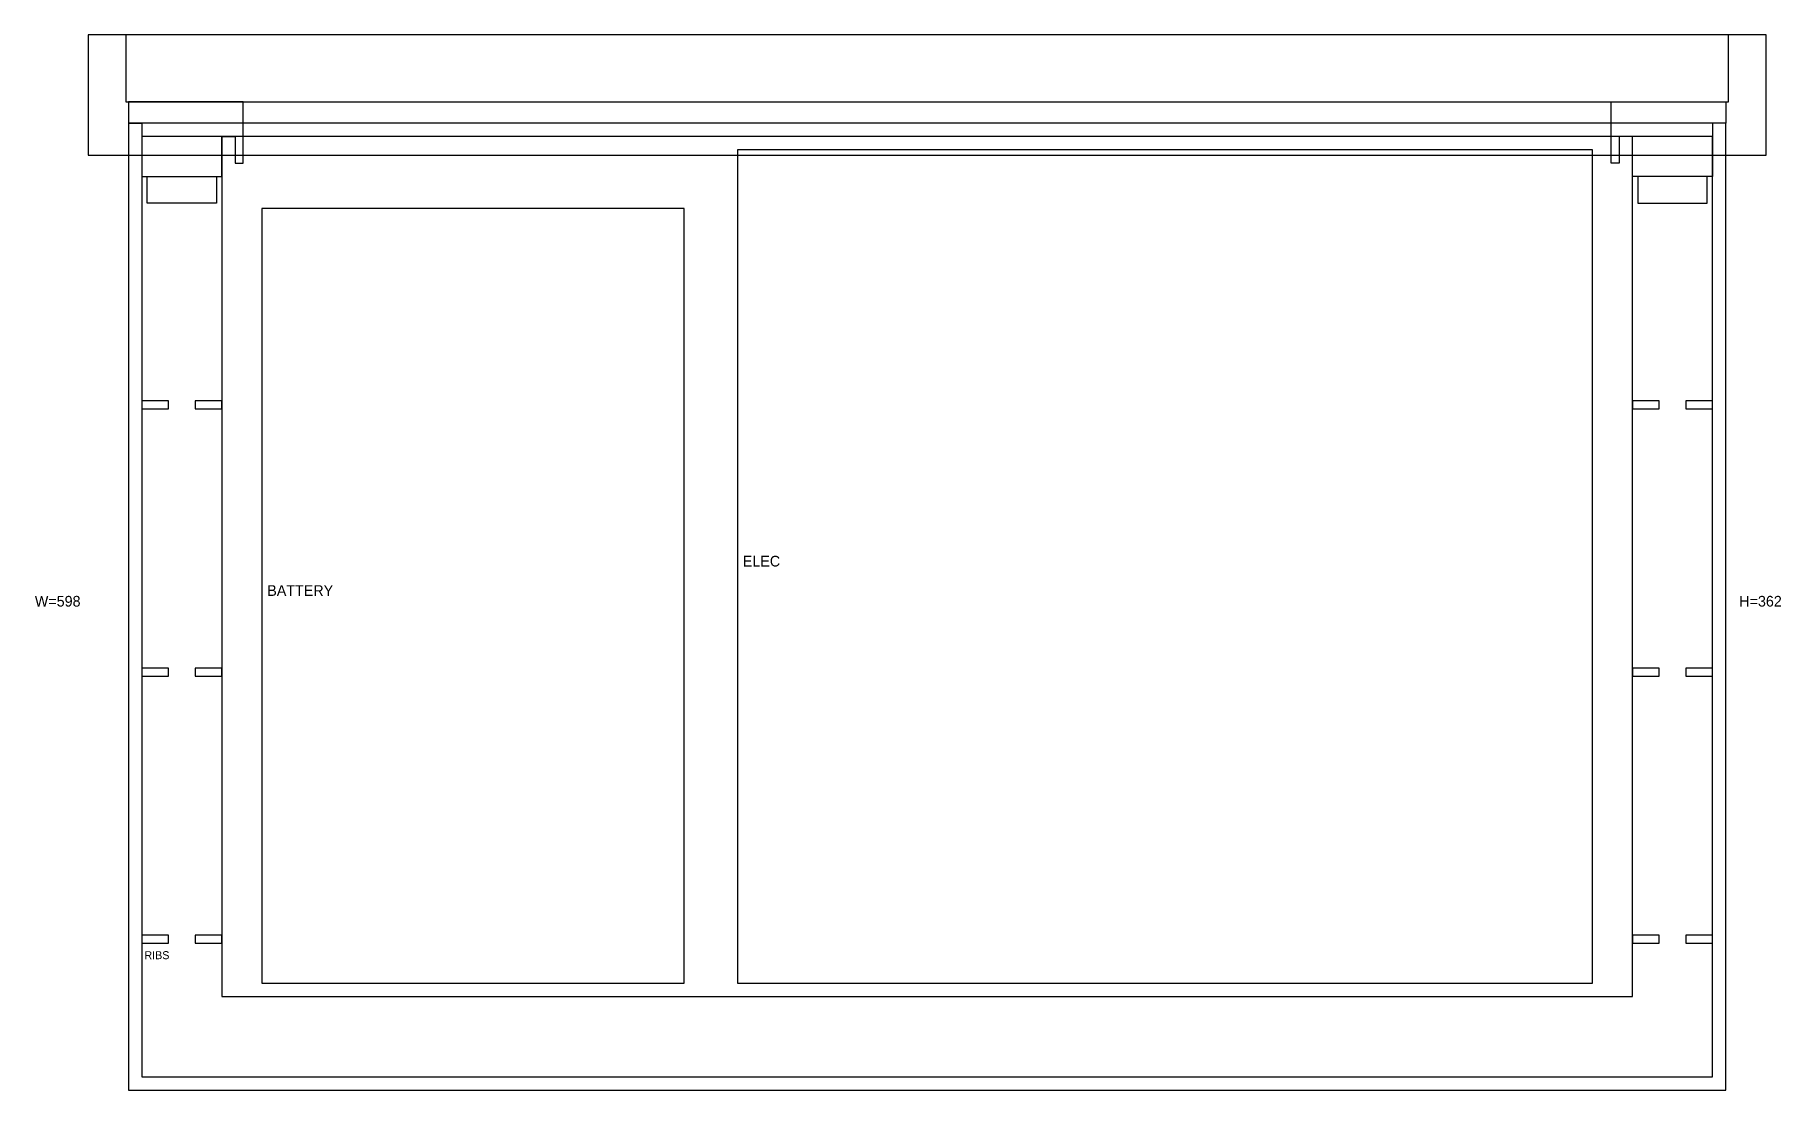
# Model space of a CAD drawing. Header units: metres. Extents: x -334 to 320, y 0 to 395.
import ezdxf

# ---------------------------------------------------------------- set-up
doc = ezdxf.new("R2010")
doc.units = ezdxf.units.M
for name, color, linetype in [('BATTERY_ZONE', 2, 'Continuous'), ('CAP', 30, 'Continuous'), ('DIMENSIONS', 7, 'Continuous'), ('ELEC_ZONE', 4, 'Continuous'), ('FOAM_CAVITY', 40, 'Continuous'), ('LID', 6, 'Continuous'), ('SHELL_1', 1, 'Continuous'), ('SHELL_2', 3, 'Continuous')]:
    doc.layers.add(name, color=color, linetype=linetype)

msp = doc.modelspace()

# ---------------------------------------------------------------- linework, layer by layer
at = {"layer": 'BATTERY_ZONE'}
msp.add_lwpolyline([(-249, 40), (-91, 40), (-91, 330), (-249, 330)], close=True, dxfattribs=at)
at = {"layer": 'CAP'}
for points in [[(-299, 370), (-299, 362), (-294, 362), (-294, 342), (-264, 342), (-264, 357), (-259, 357), (-259, 347), (-256, 347), (-256, 370), (-299, 370)], [(299, 370), (299, 362), (294, 362), (294, 342), (264, 342), (264, 357), (259, 357), (259, 347), (256, 347), (256, 370), (299, 370)], [(-266, 342), (-266, 332), (-292, 332), (-292, 342)], [(266, 342), (266, 332), (292, 332), (292, 342)]]:
    msp.add_lwpolyline(points, dxfattribs=at)
at = {"layer": 'ELEC_ZONE'}
msp.add_lwpolyline([(-71, 40), (249, 40), (249, 352), (-71, 352)], close=True, dxfattribs=at)
at = {"layer": 'FOAM_CAVITY'}
for points in [[(-294, 5), (294, 5), (294, 357), (-294, 357)], [(-294, 255), (-284, 255), (-284, 258), (-294, 258)], [(-274, 255), (-264, 255), (-264, 258), (-274, 258)], [(264, 255), (274, 255), (274, 258), (264, 258)], [(284, 255), (294, 255), (294, 258), (284, 258)], [(-294, 155), (-284, 155), (-284, 158), (-294, 158)], [(-274, 155), (-264, 155), (-264, 158), (-274, 158)], [(264, 155), (274, 155), (274, 158), (264, 158)], [(284, 155), (294, 155), (294, 158), (284, 158)], [(-294, 55), (-284, 55), (-284, 58), (-294, 58)], [(-274, 55), (-264, 55), (-264, 58), (-274, 58)], [(264, 55), (274, 55), (274, 58), (264, 58)], [(284, 55), (294, 55), (294, 58), (284, 58)]]:
    msp.add_lwpolyline(points, close=True, dxfattribs=at)
at = {"layer": 'LID'}
for points in [[(-314, 350), (314, 350), (314, 395), (-314, 395)], [(-300, 370), (300, 370), (300, 395), (-300, 395)]]:
    msp.add_lwpolyline(points, close=True, dxfattribs=at)
at = {"layer": 'SHELL_1'}
msp.add_lwpolyline([(-299, 0), (299, 0), (299, 362), (-299, 362)], close=True, dxfattribs=at)
at = {"layer": 'SHELL_2'}
msp.add_lwpolyline([(-264, 35), (264, 35), (264, 357), (-264, 357)], close=True, dxfattribs=at)

# ---------------------------------------------------------------- texts
at = {"layer": 'BATTERY_ZONE'}
msp.add_text('BATTERY', height=4, dxfattribs=at).set_placement((-247, 185))
at = {"layer": 'DIMENSIONS'}
for s, p in [('W=598', (-334, 181)), ('H=362', (304, 181))]:
    msp.add_text(s, height=4, dxfattribs=at).set_placement(p)
at = {"layer": 'ELEC_ZONE'}
msp.add_text('ELEC', height=4, dxfattribs=at).set_placement((-69, 196))
at = {"layer": 'FOAM_CAVITY'}
msp.add_text('RIBS', height=3, dxfattribs=at).set_placement((-293, 49))

doc.saveas('drawing.dxf')
